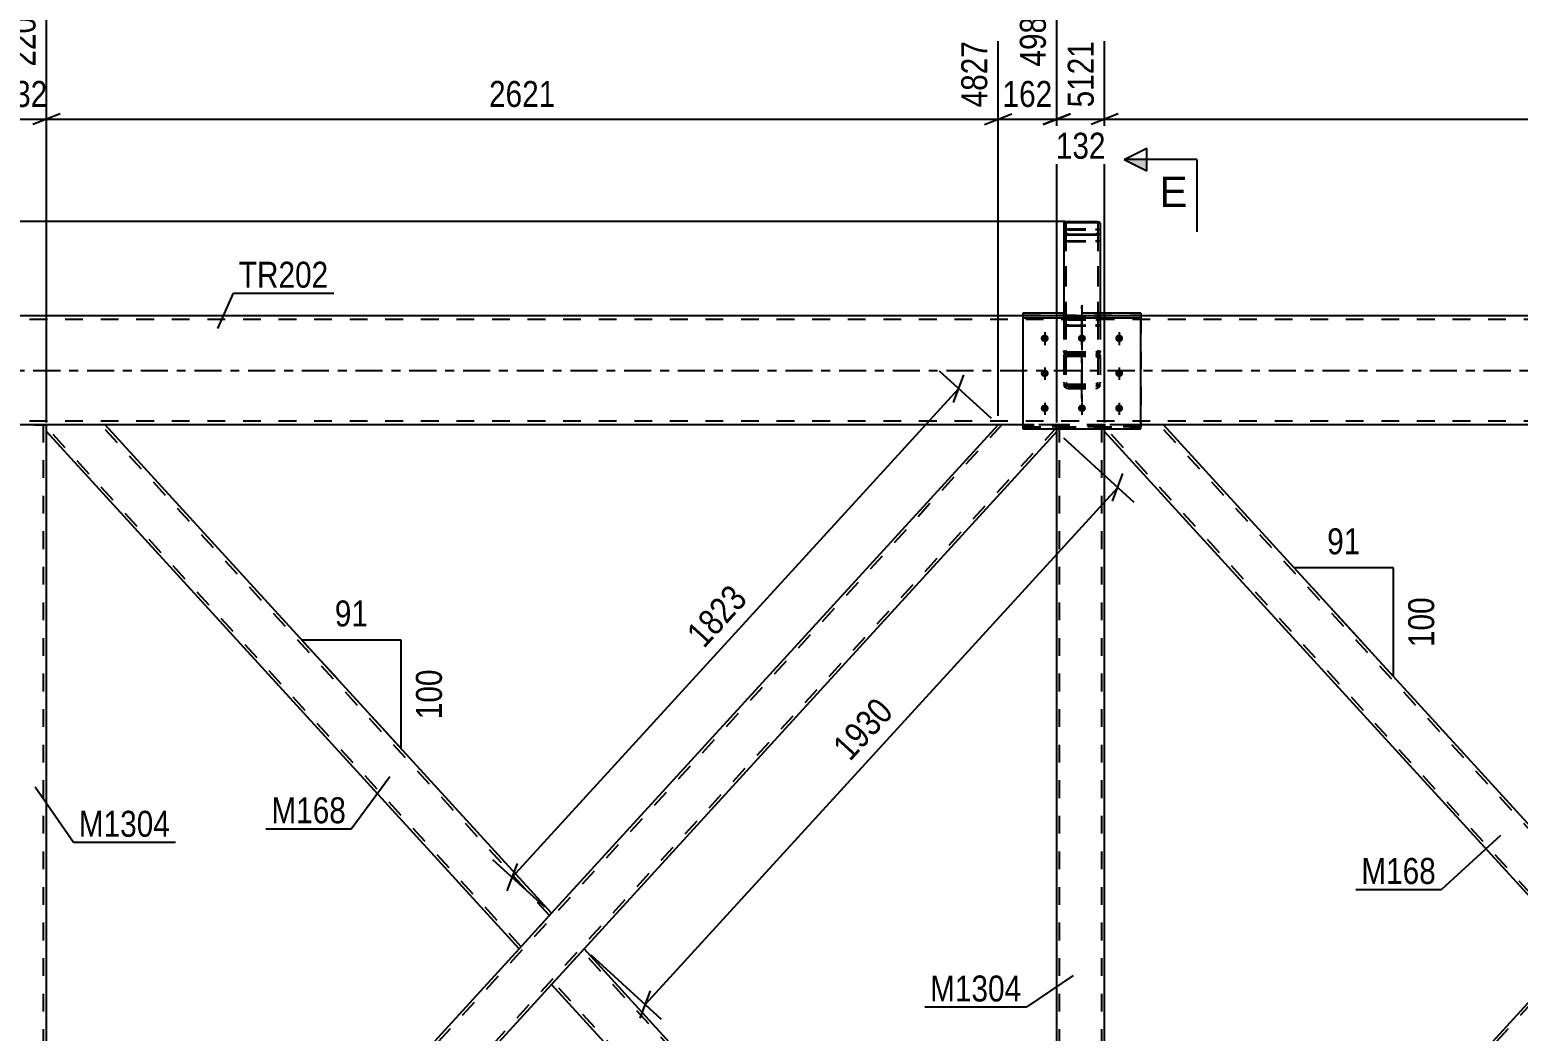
# Model space of a CAD drawing. Header units: millimetres. Extents: x 0 to 841, y 0 to 594.
# Drawn here: x 82.5 to 246.5, y 378.3 to 488.7 of the extents above; entities that cross this region are included whole.
import ezdxf

# ---------------------------------------------------------------- set-up
doc = ezdxf.new("R2010")
doc.units = ezdxf.units.MM
doc.linetypes.add('DXK_LINE_DOT2', pattern=[3.9198, 1.9599, -1.9599])
doc.linetypes.add('DXK_LINE_DOT3', pattern=[5.9187, 2.979, -0.9799, 0.9799, -0.9799])
doc.styles.add('Arial', font='ARIAL.TTF', dxfattribs={"height": 0.2})
doc.styles.add('Arial Narrow', font='ARIALN.TTF', dxfattribs={"height": 0.2})

# ---------------------------------------------------------------- blocks, each defined once
blk = doc.blocks.new('Part-761549208-4491 - 4406')
at = {"color": 2, "linetype": 'Continuous'}
for p, q in [((204.94, 457.15), (191.94, 457.15)), ((191.94, 457.15), (191.94, 444.72)), ((191.94, 456.94), (204.94, 456.94)), ((204.94, 444.72), (204.94, 457.15)), ((191.94, 444.72), (204.94, 444.72))]:
    blk.add_line(p, q, dxfattribs=at)
at = {"color": 7, "linetype": 'DXK_LINE_DOT2'}
blk.add_line((191.94, 444.94), (204.94, 444.94), dxfattribs=at)
blk = doc.blocks.new('Bolt-761549208-4449 - 4406')
at = {"linetype": 'Continuous'}
for points in [[(194.34, 455.09), (194.43, 455.08), (194.52, 455.06), (194.6, 455.01), (194.66, 454.96), (194.72, 454.89), (194.75, 454.81), (194.77, 454.72), (194.77, 454.64), (194.75, 454.55), (194.72, 454.47), (194.66, 454.4), (194.6, 454.35), (194.52, 454.3), (194.43, 454.28), (194.34, 454.27), (194.25, 454.28), (194.16, 454.3), (194.08, 454.35), (194.01, 454.4), (193.96, 454.47), (193.92, 454.55), (193.9, 454.64), (193.9, 454.72), (193.92, 454.81), (193.96, 454.89), (194.01, 454.96), (194.08, 455.01), (194.16, 455.06), (194.25, 455.08)], [(198.44, 455.09), (198.53, 455.08), (198.62, 455.06), (198.7, 455.01), (198.76, 454.96), (198.82, 454.89), (198.85, 454.81), (198.87, 454.72), (198.87, 454.64), (198.85, 454.55), (198.82, 454.47), (198.76, 454.4), (198.7, 454.35), (198.62, 454.3), (198.53, 454.28), (198.44, 454.27), (198.35, 454.28), (198.26, 454.3), (198.18, 454.35), (198.11, 454.4), (198.06, 454.47), (198.02, 454.55), (198, 454.64), (198, 454.72), (198.02, 454.81), (198.06, 454.89), (198.11, 454.96), (198.18, 455.01), (198.26, 455.06), (198.35, 455.08)], [(202.54, 455.09), (202.63, 455.08), (202.72, 455.06), (202.8, 455.01), (202.86, 454.96), (202.92, 454.89), (202.95, 454.81), (202.97, 454.72), (202.97, 454.64), (202.95, 454.55), (202.92, 454.47), (202.86, 454.4), (202.8, 454.35), (202.72, 454.3), (202.63, 454.28), (202.54, 454.27), (202.45, 454.28), (202.36, 454.3), (202.28, 454.35), (202.21, 454.4), (202.16, 454.47), (202.12, 454.55), (202.1, 454.64), (202.1, 454.72), (202.12, 454.81), (202.16, 454.89), (202.21, 454.96), (202.28, 455.01), (202.36, 455.06), (202.45, 455.08)], [(194.34, 451.24), (194.43, 451.23), (194.52, 451.21), (194.6, 451.16), (194.66, 451.1), (194.72, 451.03), (194.75, 450.96), (194.77, 450.87), (194.77, 450.78), (194.75, 450.7), (194.72, 450.62), (194.66, 450.55), (194.6, 450.49), (194.52, 450.45), (194.43, 450.42), (194.34, 450.41), (194.25, 450.42), (194.16, 450.45), (194.08, 450.49), (194.01, 450.55), (193.96, 450.62), (193.92, 450.7), (193.9, 450.78), (193.9, 450.87), (193.92, 450.96), (193.96, 451.03), (194.01, 451.1), (194.08, 451.16), (194.16, 451.21), (194.25, 451.23)], [(202.54, 451.24), (202.63, 451.23), (202.72, 451.21), (202.8, 451.16), (202.86, 451.1), (202.92, 451.03), (202.95, 450.96), (202.97, 450.87), (202.97, 450.78), (202.95, 450.7), (202.92, 450.62), (202.86, 450.55), (202.8, 450.49), (202.72, 450.45), (202.63, 450.42), (202.54, 450.41), (202.45, 450.42), (202.36, 450.45), (202.28, 450.49), (202.21, 450.55), (202.16, 450.62), (202.12, 450.7), (202.1, 450.78), (202.1, 450.87), (202.12, 450.96), (202.16, 451.03), (202.21, 451.1), (202.28, 451.16), (202.36, 451.21), (202.45, 451.23)], [(194.34, 447.39), (194.43, 447.38), (194.52, 447.35), (194.6, 447.31), (194.66, 447.25), (194.72, 447.18), (194.75, 447.1), (194.77, 447.02), (194.77, 446.93), (194.75, 446.85), (194.72, 446.77), (194.66, 446.7), (194.6, 446.64), (194.52, 446.6), (194.43, 446.57), (194.34, 446.56), (194.25, 446.57), (194.16, 446.6), (194.08, 446.64), (194.01, 446.7), (193.96, 446.77), (193.92, 446.85), (193.9, 446.93), (193.9, 447.02), (193.92, 447.1), (193.96, 447.18), (194.01, 447.25), (194.08, 447.31), (194.16, 447.35), (194.25, 447.38)], [(198.44, 447.39), (198.53, 447.38), (198.62, 447.35), (198.7, 447.31), (198.76, 447.25), (198.82, 447.18), (198.85, 447.1), (198.87, 447.02), (198.87, 446.93), (198.85, 446.85), (198.82, 446.77), (198.76, 446.7), (198.7, 446.64), (198.62, 446.6), (198.53, 446.57), (198.44, 446.56), (198.35, 446.57), (198.26, 446.6), (198.18, 446.64), (198.11, 446.7), (198.06, 446.77), (198.02, 446.85), (198, 446.93), (198, 447.02), (198.02, 447.1), (198.06, 447.18), (198.11, 447.25), (198.18, 447.31), (198.26, 447.35), (198.35, 447.38)], [(202.54, 447.39), (202.63, 447.38), (202.72, 447.35), (202.8, 447.31), (202.86, 447.25), (202.92, 447.18), (202.95, 447.1), (202.97, 447.02), (202.97, 446.93), (202.95, 446.85), (202.92, 446.77), (202.86, 446.7), (202.8, 446.64), (202.72, 446.6), (202.63, 446.57), (202.54, 446.56), (202.45, 446.57), (202.36, 446.6), (202.28, 446.64), (202.21, 446.7), (202.16, 446.77), (202.12, 446.85), (202.1, 446.93), (202.1, 447.02), (202.12, 447.1), (202.16, 447.18), (202.21, 447.25), (202.28, 447.31), (202.36, 447.35), (202.45, 447.38)]]:
    blk.add_hatch(color=1, dxfattribs=at).paths.add_polyline_path(points)
at = {"color": 1, "linetype": 'Continuous'}
for p, q in [((194.34, 455.08), (194.34, 453.94)), ((198.44, 455.08), (198.44, 453.94)), ((202.54, 455.08), (202.54, 453.94)), ((194.34, 451.22), (194.34, 450.09)), ((202.54, 451.22), (202.54, 450.09)), ((194.34, 447.37), (194.34, 446.24)), ((198.44, 447.37), (198.44, 446.24)), ((202.54, 447.37), (202.54, 446.24))]:
    blk.add_line(p, q, dxfattribs=at)
blk = doc.blocks.new('Bolt-761549208-4451 - 4406')
at = {"color": 1, "linetype": 'DXK_LINE_DOT2'}
for p, q in [((194.34, 455.35), (194.34, 454.26)), ((198.44, 455.35), (198.44, 454.26)), ((202.54, 455.35), (202.54, 454.26)), ((194.34, 451.47), (194.34, 450.39)), ((202.54, 451.47), (202.54, 450.39)), ((194.34, 447.59), (194.34, 446.51)), ((198.44, 447.59), (198.44, 446.51)), ((202.54, 447.59), (202.54, 446.51))]:
    blk.add_line(p, q, dxfattribs=at)
blk = doc.blocks.new('Part-761549208-4469 - 4406')
at = {"color": 2, "linetype": 'Continuous'}
for p, q in [((191.94, 457.15), (71.06, 457.15)), ((425.27, 457.15), (204.94, 457.15)), ((191.94, 445.15), (71.06, 445.15)), ((425.27, 445.15), (204.94, 445.15))]:
    blk.add_line(p, q, dxfattribs=at)
at = {"color": 7, "linetype": 'DXK_LINE_DOT2'}
for p, q in [((558.74, 456.75), (71.06, 456.75)), ((204.94, 457.15), (191.94, 457.15)), ((558.74, 445.55), (71.06, 445.55)), ((204.94, 445.15), (191.94, 445.15))]:
    blk.add_line(p, q, dxfattribs=at)
at = {"color": 7, "linetype": 'DXK_LINE_DOT3'}
blk.add_line((71.06, 451.15), (558.74, 451.15), dxfattribs=at)
blk = doc.blocks.new('Part-761549208-4497 - 4406')
at = {"color": 2, "linetype": 'Continuous'}
for p, q in [((191.94, 457.45), (191.94, 457.15)), ((196.43, 457.45), (191.94, 457.45)), ((204.94, 457.45), (200.44, 457.45)), ((204.94, 457.45), (204.94, 457.15))]:
    blk.add_line(p, q, dxfattribs=at)
at = {"color": 7, "linetype": 'DXK_LINE_DOT2'}
for p, q in [((191.94, 457.24), (204.94, 457.24)), ((191.94, 457.15), (191.94, 444.94)), ((196.47, 457.45), (196.43, 457.45)), ((200.44, 457.45), (196.47, 457.45)), ((204.94, 457.15), (204.94, 444.94)), ((204.94, 445.15), (191.94, 445.15)), ((204.94, 444.94), (191.94, 444.94))]:
    blk.add_line(p, q, dxfattribs=at)
blk = doc.blocks.new('Part-761549208-4499 - 4406')
at = {"color": 7, "linetype": 'DXK_LINE_DOT3'}
blk.add_line((198.44, 448.04), (198.44, 458.24), dxfattribs=at)
at = {"color": 7, "linetype": 'DXK_LINE_DOT2'}
for p, q in [((196.47, 456.78), (196.44, 456.59)), ((196.44, 456.59), (196.44, 449.86)), ((196.68, 456.59), (196.69, 456.69)), ((196.68, 456.59), (196.68, 449.86)), ((196.69, 456.69), (196.75, 456.77)), ((196.92, 457.1), (196.73, 457.06)), ((196.75, 456.77), (196.82, 456.82)), ((196.82, 456.82), (196.92, 456.84)), ((196.92, 457.1), (199.96, 457.1)), ((196.92, 456.84), (199.96, 456.84)), ((200.14, 457.06), (199.96, 457.1)), ((199.96, 456.84), (200.05, 456.82)), ((200.05, 456.82), (200.13, 456.77)), ((200.13, 456.77), (200.18, 456.69)), ((200.18, 456.69), (200.2, 456.59)), ((200.2, 456.59), (200.2, 449.86)), ((200.44, 456.59), (200.4, 456.78)), ((200.44, 456.59), (200.44, 449.86)), ((196.44, 453.37), (196.47, 453.18)), ((196.44, 452.74), (196.47, 452.91)), ((196.47, 452.91), (196.58, 453.06)), ((196.58, 453.06), (196.73, 453.16)), ((196.69, 453.28), (196.68, 453.37)), ((196.69, 452.82), (196.68, 452.74)), ((196.75, 453.19), (196.69, 453.28)), ((196.75, 452.9), (196.69, 452.82)), ((196.73, 453.16), (196.92, 453.19)), ((196.73, 452.9), (196.82, 452.89)), ((196.82, 453.14), (196.75, 453.19)), ((196.82, 452.95), (196.75, 452.9)), ((196.92, 453.12), (196.82, 453.14)), ((196.92, 452.96), (196.82, 452.95)), ((196.82, 452.89), (196.92, 452.87)), ((196.92, 453.19), (199.96, 453.19)), ((196.92, 453.12), (199.96, 453.12)), ((196.92, 452.96), (199.96, 452.96)), ((196.92, 452.87), (199.96, 452.87)), ((199.96, 453.19), (200.14, 453.16)), ((200.05, 453.14), (199.96, 453.12)), ((200.05, 452.95), (199.96, 452.96)), ((199.96, 452.87), (200.13, 452.9)), ((200.13, 453.19), (200.05, 453.14)), ((200.13, 452.9), (200.05, 452.95)), ((200.18, 453.28), (200.13, 453.19)), ((200.18, 452.82), (200.13, 452.9)), ((200.13, 452.9), (200.14, 452.9)), ((200.14, 453.16), (200.3, 453.06)), ((200.2, 453.37), (200.18, 453.28)), ((200.2, 452.74), (200.18, 452.82)), ((200.3, 453.06), (200.4, 452.91)), ((200.4, 453.18), (200.44, 453.37)), ((200.4, 452.91), (200.44, 452.74)), ((196.47, 449.69), (196.44, 449.86)), ((196.58, 449.54), (196.47, 449.69)), ((196.73, 449.44), (196.58, 449.54)), ((196.68, 449.86), (196.69, 449.78)), ((196.69, 449.78), (196.75, 449.7)), ((196.92, 449.41), (196.73, 449.44)), ((196.75, 449.7), (196.82, 449.65)), ((196.82, 449.65), (196.92, 449.64)), ((196.92, 449.64), (199.96, 449.64)), ((196.92, 449.41), (199.96, 449.41)), ((199.96, 449.64), (200.05, 449.65)), ((200.14, 449.44), (199.96, 449.41)), ((200.05, 449.65), (200.13, 449.7)), ((200.13, 449.7), (200.18, 449.78)), ((200.3, 449.54), (200.14, 449.44)), ((200.18, 449.78), (200.2, 449.86)), ((200.4, 449.69), (200.3, 449.54)), ((200.44, 449.86), (200.4, 449.69))]:
    blk.add_line(p, q, dxfattribs=at)
for centre, start, end in [((196.94, 456.61), 114.1353, 159.0718), ((199.94, 456.61), 20.9282, 65.8647), ((196.94, 453.36), 200.9282, 245.8647), ((199.94, 453.36), 294.1353, 339.0718)]:
    blk.add_arc(centre, 0.495, start, end, dxfattribs=at)
blk = doc.blocks.new('Part-761549208-4577 - 4406')
at = {"color": 2, "linetype": 'Continuous'}
for p, q in [((143.58, 387.4), (140, 383.49)), ((195.66, 330.41), (143.58, 387.4)), ((189.3, 329.54), (140, 383.49)), ((195.66, 329.54), (195.66, 330.41))]:
    blk.add_line(p, q, dxfattribs=at)
at = {"color": 7, "linetype": 'DXK_LINE_DOT2'}
for p, q in [((195.66, 329.93), (143.36, 387.17)), ((140.22, 383.73), (140.24, 383.75)), ((189.73, 329.54), (140.22, 383.73)), ((195.66, 329.54), (189.3, 329.54))]:
    blk.add_line(p, q, dxfattribs=at)
blk = doc.blocks.new('Part-761549208-4589 - 4406')
at = {"color": 7, "linetype": 'DXK_LINE_DOT3'}
blk.add_line((198.44, 458.32), (198.44, 447.63), dxfattribs=at)
at = {"color": 7, "linetype": 'DXK_LINE_DOT2'}
for p, q in [((196.44, 456.52), (196.47, 456.71)), ((196.44, 456.52), (196.44, 449.62)), ((196.69, 456.62), (196.68, 456.52)), ((196.68, 456.52), (196.68, 449.62)), ((196.75, 456.7), (196.69, 456.62)), ((196.73, 456.99), (196.92, 457.03)), ((196.82, 456.76), (196.75, 456.7)), ((196.92, 456.77), (196.82, 456.76)), ((196.92, 457.03), (199.96, 457.03)), ((196.92, 456.77), (199.96, 456.77)), ((199.96, 457.03), (200.14, 456.99)), ((200.05, 456.76), (199.96, 456.77)), ((200.13, 456.7), (200.05, 456.76)), ((200.18, 456.62), (200.13, 456.7)), ((200.2, 456.52), (200.18, 456.62)), ((200.2, 456.52), (200.2, 449.62)), ((200.4, 456.71), (200.44, 456.52)), ((200.44, 456.52), (200.44, 449.62)), ((196.47, 453.09), (196.44, 453.28)), ((196.58, 452.79), (196.47, 452.65)), ((196.73, 452.89), (196.58, 452.79)), ((196.68, 453.28), (196.69, 453.19)), ((196.69, 453.19), (196.75, 453.1)), ((196.92, 452.93), (196.73, 452.89)), ((196.92, 452.77), (196.73, 452.81)), ((196.75, 453.1), (196.82, 453.05)), ((196.75, 452.63), (196.82, 452.68)), ((196.82, 453.05), (196.92, 453.03)), ((196.82, 452.68), (196.92, 452.7)), ((196.92, 453.03), (199.96, 453.03)), ((196.92, 452.93), (199.96, 452.93)), ((196.92, 452.77), (199.96, 452.77)), ((196.92, 452.7), (199.96, 452.7)), ((199.96, 453.03), (200.05, 453.05)), ((200.14, 452.89), (199.96, 452.93)), ((200.14, 452.81), (199.96, 452.77)), ((199.96, 452.7), (200.05, 452.68)), ((200.05, 453.05), (200.13, 453.1)), ((200.05, 452.68), (200.13, 452.63)), ((200.13, 453.1), (200.18, 453.19)), ((200.3, 452.79), (200.14, 452.89)), ((200.18, 453.19), (200.2, 453.28)), ((200.4, 452.65), (200.3, 452.79)), ((200.44, 453.28), (200.4, 453.09)), ((196.47, 452.65), (196.44, 452.47)), ((196.68, 452.47), (196.69, 452.56)), ((196.69, 452.56), (196.75, 452.63)), ((200.13, 452.63), (200.18, 452.56)), ((200.18, 452.56), (200.2, 452.47)), ((200.44, 452.47), (200.4, 452.65)), ((196.44, 449.62), (196.47, 449.45)), ((196.47, 449.45), (196.58, 449.3)), ((196.69, 449.53), (196.68, 449.62)), ((196.75, 449.46), (196.69, 449.53)), ((196.82, 449.41), (196.75, 449.46)), ((196.92, 449.39), (196.82, 449.41)), ((196.92, 449.39), (199.96, 449.39)), ((200.05, 449.41), (199.96, 449.39)), ((200.13, 449.46), (200.05, 449.41)), ((200.18, 449.53), (200.13, 449.46)), ((200.2, 449.62), (200.18, 449.53)), ((200.3, 449.3), (200.4, 449.45)), ((200.4, 449.45), (200.44, 449.62)), ((196.58, 449.3), (196.73, 449.2)), ((196.73, 449.2), (196.92, 449.17)), ((196.92, 449.17), (199.96, 449.17)), ((199.96, 449.17), (200.14, 449.2)), ((200.14, 449.2), (200.3, 449.3))]:
    blk.add_line(p, q, dxfattribs=at)
for centre, start, end in [((199.94, 456.54), 20.7583, 65.68), ((196.94, 453.26), 200.7583, 245.68), ((199.94, 453.26), 294.32, 339.2417)]:
    blk.add_arc(centre, 0.496, start, end, dxfattribs=at)
blk = doc.blocks.new('Part-761549208-4599 - 4406')
at = {"color": 7, "linetype": 'DXK_LINE_DOT2'}
for p, q in [((200.94, 445.15), (195.66, 445.15)), ((195.66, 444.4), (195.66, 445.15)), ((195.98, 329.54), (195.98, 445.15)), ((200.62, 329.54), (200.62, 445.15)), ((200.94, 444.4), (200.94, 445.15)), ((195.66, 329.54), (195.66, 330.41)), ((200.94, 329.54), (200.94, 330.41)), ((200.94, 329.54), (195.66, 329.54))]:
    blk.add_line(p, q, dxfattribs=at)
at = {"color": 2, "linetype": 'Continuous'}
for p, q in [((195.66, 330.41), (195.66, 444.4)), ((200.94, 330.41), (200.94, 444.4))]:
    blk.add_line(p, q, dxfattribs=at)
blk = doc.blocks.new('Part-761549208-4614 - 4406')
at = {"color": 2, "linetype": 'Continuous'}
for p, q in [((79.06, 329.54), (79.06, 445.15)), ((84.34, 330.41), (84.34, 444.4))]:
    blk.add_line(p, q, dxfattribs=at)
at = {"color": 7, "linetype": 'DXK_LINE_DOT2'}
for p, q in [((79.06, 445.15), (84.34, 445.15)), ((79.38, 329.54), (79.38, 445.15)), ((84.02, 329.54), (84.02, 445.15)), ((84.34, 444.4), (84.34, 445.15)), ((84.34, 329.54), (84.34, 330.41)), ((84.34, 329.54), (79.06, 329.54))]:
    blk.add_line(p, q, dxfattribs=at)
blk = doc.blocks.new('Part-761549208-4639 - 4406')
at = {"color": 7, "linetype": 'DXK_LINE_DOT2'}
for p, q in [((306.23, 445.15), (200.94, 329.93)), ((312.26, 444.88), (206.87, 329.54)), ((312.26, 445.15), (305.8, 445.15)), ((256.6, 391.32), (253.03, 387.4)), ((260.18, 387.4), (256.6, 383.49)), ((207.31, 329.54), (200.94, 329.54))]:
    blk.add_line(p, q, dxfattribs=at)
at = {"color": 2, "linetype": 'Continuous'}
for p, q in [((305.8, 445.15), (256.6, 391.32)), ((312.26, 444.4), (312.26, 445.15)), ((312.26, 444.4), (260.18, 387.4)), ((253.03, 387.4), (200.94, 330.41)), ((256.6, 383.49), (207.31, 329.54)), ((200.94, 329.54), (200.94, 330.41))]:
    blk.add_line(p, q, dxfattribs=at)
blk = doc.blocks.new('Part-761549208-4644 - 4406')
at = {"color": 7, "linetype": 'DXK_LINE_DOT2'}
for p, q in [((207.41, 445.15), (200.94, 445.15)), ((200.94, 444.72), (200.94, 445.15)), ((253.24, 387.64), (200.94, 444.88)), ((256.39, 391.08), (206.97, 445.15)), ((256.57, 391.28), (256.17, 390.84)), ((253.24, 387.64), (253.26, 387.66))]:
    blk.add_line(p, q, dxfattribs=at)
at = {"color": 2, "linetype": 'Continuous'}
for p, q in [((200.94, 444.4), (200.94, 444.72)), ((256.6, 391.32), (207.41, 445.15)), ((253.03, 387.4), (200.94, 444.4)), ((256.17, 390.84), (253.03, 387.4)), ((256.6, 391.32), (256.17, 390.84))]:
    blk.add_line(p, q, dxfattribs=at)
blk = doc.blocks.new('Part-761549208-4649 - 4406')
at = {"color": 2, "linetype": 'Continuous'}
for p, q in [((84.34, 444.4), (84.34, 445.15)), ((140, 391.32), (90.81, 445.15)), ((136.43, 387.4), (84.34, 444.4)), ((139.57, 390.84), (136.43, 387.4)), ((140, 391.32), (139.57, 390.84))]:
    blk.add_line(p, q, dxfattribs=at)
at = {"color": 7, "linetype": 'DXK_LINE_DOT2'}
for p, q in [((90.81, 445.15), (84.34, 445.15)), ((136.64, 387.64), (84.34, 444.88)), ((139.79, 391.08), (90.37, 445.15)), ((139.97, 391.28), (139.57, 390.84)), ((136.64, 387.64), (136.66, 387.66))]:
    blk.add_line(p, q, dxfattribs=at)
blk = doc.blocks.new('Part-761549208-4654 - 4406')
at = {"color": 7, "linetype": 'DXK_LINE_DOT2'}
for p, q in [((189.63, 445.15), (84.34, 329.93)), ((195.66, 444.88), (90.27, 329.54)), ((195.66, 445.15), (189.2, 445.15)), ((195.66, 444.72), (195.66, 445.15)), ((140, 391.32), (136.43, 387.4)), ((143.58, 387.4), (140, 383.49)), ((90.71, 329.54), (84.34, 329.54))]:
    blk.add_line(p, q, dxfattribs=at)
at = {"color": 2, "linetype": 'Continuous'}
for p, q in [((189.2, 445.15), (140, 391.32)), ((195.66, 444.68), (195.66, 444.72)), ((195.66, 444.4), (195.66, 444.68)), ((195.66, 444.4), (143.58, 387.4)), ((136.43, 387.4), (84.34, 330.41)), ((140, 383.49), (90.71, 329.54)), ((84.34, 329.54), (84.34, 330.41))]:
    blk.add_line(p, q, dxfattribs=at)
blk = doc.blocks.new('Part-761549208-4656 - 4406')
at = {"color": 7, "linetype": 'DXK_LINE_DOT2'}
for p, q in [((196.43, 466.56), (196.47, 466.63)), ((196.47, 466.63), (196.58, 466.68)), ((196.58, 466.68), (196.73, 466.72)), ((196.69, 466.59), (196.67, 466.56)), ((196.67, 466.56), (196.67, 456.21)), ((196.74, 466.62), (196.69, 466.59)), ((196.73, 466.72), (196.91, 466.73)), ((196.82, 466.64), (196.74, 466.62)), ((196.91, 466.65), (196.82, 466.64)), ((196.91, 466.73), (199.95, 466.73)), ((196.91, 466.65), (199.95, 466.65)), ((199.95, 466.73), (200.14, 466.72)), ((200.05, 466.64), (199.95, 466.65)), ((200.12, 466.62), (200.05, 466.64)), ((200.18, 466.59), (200.12, 466.62)), ((200.14, 466.72), (200.29, 466.68)), ((200.19, 466.56), (200.18, 466.59)), ((200.19, 466.56), (200.19, 456.21)), ((200.29, 466.68), (200.4, 466.63)), ((200.4, 466.63), (200.43, 466.56)), ((200.43, 466.56), (200.43, 456.21)), ((196.47, 465.45), (196.43, 465.52)), ((196.58, 465.4), (196.47, 465.45)), ((196.73, 465.36), (196.58, 465.4)), ((196.67, 465.52), (196.69, 465.49)), ((196.69, 465.49), (196.74, 465.46)), ((196.91, 465.35), (196.73, 465.36)), ((196.74, 465.46), (196.82, 465.44)), ((196.82, 465.44), (196.91, 465.43)), ((196.91, 465.43), (199.95, 465.43)), ((196.91, 465.35), (199.95, 465.35)), ((199.95, 465.43), (200.05, 465.44)), ((200.14, 465.36), (199.95, 465.35)), ((200.05, 465.44), (200.12, 465.46)), ((200.12, 465.46), (200.18, 465.49)), ((200.29, 465.4), (200.14, 465.36)), ((200.18, 465.49), (200.19, 465.52)), ((200.4, 465.45), (200.29, 465.4)), ((200.43, 465.52), (200.4, 465.45)), ((200.43, 457.15), (196.43, 457.15)), ((196.43, 457.15), (196.43, 456.21)), ((196.43, 457.1), (196.67, 457.1)), ((196.43, 456.21), (196.47, 456.15)), ((196.47, 456.15), (196.58, 456.09)), ((196.58, 456.09), (196.73, 456.06)), ((196.69, 456.18), (196.67, 456.21)), ((196.74, 456.15), (196.69, 456.18)), ((196.73, 456.06), (196.91, 456.05)), ((196.82, 456.13), (196.74, 456.15)), ((196.91, 456.13), (196.82, 456.13)), ((196.91, 456.13), (199.95, 456.13)), ((196.91, 456.05), (199.95, 456.05)), ((200.05, 456.13), (199.95, 456.13)), ((199.95, 456.05), (200.14, 456.06)), ((200.12, 456.15), (200.05, 456.13)), ((200.18, 456.18), (200.12, 456.15)), ((200.14, 456.06), (200.29, 456.09)), ((200.19, 456.21), (200.18, 456.18)), ((200.19, 457.1), (200.43, 457.1)), ((200.29, 456.09), (200.4, 456.15)), ((200.4, 456.15), (200.43, 456.21))]:
    blk.add_line(p, q, dxfattribs=at)
at = {"color": 2, "linetype": 'Continuous'}
blk.add_line((196.43, 466.56), (196.43, 457.15), dxfattribs=at)
blk = doc.blocks.new('Part-761549208-4666 - 4406')
at = {"color": 2, "linetype": 'Continuous'}
for p, q in [((196.47, 467.43), (196.44, 467.36)), ((196.58, 467.49), (196.47, 467.43)), ((196.73, 467.53), (196.58, 467.49)), ((196.69, 467.4), (196.75, 467.43)), ((196.92, 467.54), (196.73, 467.53)), ((196.75, 467.43), (196.82, 467.44)), ((196.82, 467.44), (196.92, 467.45)), ((196.92, 467.54), (199.96, 467.54)), ((196.92, 467.45), (199.96, 467.45)), ((200.14, 467.53), (199.96, 467.54)), ((199.96, 467.45), (200.05, 467.44)), ((200.05, 467.44), (200.12, 467.43)), ((200.12, 467.43), (200.18, 467.4)), ((200.29, 467.49), (200.14, 467.53)), ((200.4, 467.43), (200.29, 467.49)), ((200.44, 467.36), (200.4, 467.43)), ((196.44, 467.36), (196.44, 457.15)), ((196.44, 466.26), (196.47, 466.19)), ((196.47, 466.19), (196.58, 466.13)), ((196.58, 466.13), (196.73, 466.1)), ((196.68, 467.36), (196.69, 467.4)), ((196.68, 467.36), (196.68, 466.26)), ((196.69, 466.22), (196.68, 466.26)), ((196.75, 466.2), (196.69, 466.22)), ((196.73, 466.1), (196.92, 466.08)), ((196.82, 466.18), (196.75, 466.2)), ((196.92, 466.17), (196.82, 466.18)), ((196.92, 466.17), (199.96, 466.17)), ((196.92, 466.08), (199.96, 466.08)), ((200.05, 466.18), (199.96, 466.17)), ((199.96, 466.08), (200.14, 466.1)), ((200.12, 466.2), (200.05, 466.18)), ((200.18, 466.22), (200.12, 466.2)), ((200.14, 466.1), (200.29, 466.13)), ((200.18, 467.4), (200.2, 467.36)), ((200.2, 466.26), (200.18, 466.22)), ((200.2, 467.36), (200.2, 466.26)), ((200.29, 466.13), (200.4, 466.19)), ((200.4, 466.19), (200.44, 466.26)), ((200.44, 467.36), (200.44, 457.15))]:
    blk.add_line(p, q, dxfattribs=at)
at = {"color": 7, "linetype": 'DXK_LINE_DOT2'}
for p, q in [((196.68, 466.26), (196.68, 456.89)), ((200.2, 466.26), (200.2, 456.89)), ((200.44, 457.15), (196.44, 457.15)), ((196.44, 457.15), (196.44, 456.89)), ((196.44, 457.03), (196.68, 457.03)), ((196.47, 456.83), (196.44, 456.89)), ((196.58, 456.77), (196.47, 456.83)), ((196.73, 456.73), (196.58, 456.77)), ((196.68, 456.89), (196.69, 456.86)), ((196.69, 456.86), (196.75, 456.83)), ((196.92, 456.72), (196.73, 456.73)), ((196.75, 456.83), (196.82, 456.81)), ((196.82, 456.81), (196.92, 456.81)), ((196.92, 456.81), (199.96, 456.81)), ((196.92, 456.72), (199.96, 456.72)), ((199.96, 456.81), (200.05, 456.81)), ((200.14, 456.73), (199.96, 456.72)), ((200.05, 456.81), (200.12, 456.83)), ((200.12, 456.83), (200.18, 456.86)), ((200.29, 456.77), (200.14, 456.73)), ((200.18, 456.86), (200.2, 456.89)), ((200.2, 457.03), (200.44, 457.03)), ((200.4, 456.83), (200.29, 456.77)), ((200.44, 456.89), (200.4, 456.83)), ((200.44, 457.15), (200.44, 456.89))]:
    blk.add_line(p, q, dxfattribs=at)
blk = doc.blocks.new('StraightDimension-761549208-13306 - 4406')
at = {"color": 7, "linetype": 'Continuous'}
for p, q in [((200.94, 445.4), (200.94, 487.44)), ((305.8, 446.15), (305.8, 487.44)), ((202.44, 479.43), (199.44, 478.23)), ((304.3, 478.23), (307.3, 479.43)), ((200.94, 478.83), (305.8, 478.83))]:
    blk.add_line(p, q, dxfattribs=at)
at = {"color": 0, "linetype": 'Continuous'}
blk.add_wipeout([(305.2, 488.04), (301, 488.04), (301, 479.53), (305.2, 479.53)], dxfattribs=at)
at = {"color": 0}
blk.add_wipeout([(257.63, 479.58), (257.63, 483.78), (249.11, 483.78), (249.11, 479.58)], dxfattribs=at)
at = {"color": 3, "linetype": 'Continuous', "style": 'Arial Narrow'}
blk.add_text('7742', height=2.863, rotation=90.0002, dxfattribs=at).set_placement((304.6, 480.13))
at = {"color": 3, "style": 'Arial Narrow'}
blk.add_text('2621', height=2.863, dxfattribs=at).set_placement((249.71, 480.18))
blk = doc.blocks.new('StraightDimension-761549208-13308 - 4406')
at = {"color": 7, "linetype": 'Continuous'}
for p, q in [((195.66, 445.4), (195.66, 491.94)), ((189.2, 446.15), (189.2, 487.44)), ((187.7, 478.23), (190.7, 479.43)), ((197.16, 479.43), (194.16, 478.23)), ((189.2, 478.83), (195.66, 478.83))]:
    blk.add_line(p, q, dxfattribs=at)
at = {"color": 0}
blk.add_wipeout([(195.77, 479.58), (195.77, 483.78), (189.09, 483.78), (189.09, 479.58)], dxfattribs=at)
at = {"color": 3, "style": 'Arial Narrow'}
blk.add_text('162', height=2.863, dxfattribs=at).set_placement((189.69, 480.18))
at = {"color": 0, "linetype": 'Continuous'}
blk.add_wipeout([(195.06, 492.54), (190.86, 492.54), (190.86, 484.03), (195.06, 484.03)], dxfattribs=at)
at = {"color": 3, "linetype": 'Continuous', "style": 'Arial Narrow'}
blk.add_text('4989', height=2.863, rotation=90.0002, dxfattribs=at).set_placement((194.46, 484.63))
blk = doc.blocks.new('StraightDimension-761549208-13307 - 4406')
at = {"color": 7, "linetype": 'Continuous'}
for p, q in [((195.66, 445.4), (195.66, 491.94)), ((200.94, 445.4), (200.94, 487.44)), ((194.16, 478.23), (197.16, 479.43)), ((202.44, 479.43), (199.44, 478.23)), ((195.66, 478.83), (200.94, 478.83))]:
    blk.add_line(p, q, dxfattribs=at)
at = {"color": 0, "linetype": 'Continuous'}
blk.add_wipeout([(200.34, 488.04), (196.14, 488.04), (196.14, 479.53), (200.34, 479.53)], dxfattribs=at)
at = {"color": 0}
blk.add_wipeout([(201.65, 473.88), (201.65, 478.08), (194.96, 478.08), (194.96, 473.88)], dxfattribs=at)
at = {"color": 3, "linetype": 'Continuous', "style": 'Arial Narrow'}
blk.add_text('5121', height=2.863, rotation=90.0002, dxfattribs=at).set_placement((199.74, 480.13))
at = {"color": 3, "style": 'Arial Narrow'}
blk.add_text('132', height=2.863, dxfattribs=at).set_placement((195.56, 474.48))
blk = doc.blocks.new('StraightDimension-761549208-13310 - 4406')
at = {"color": 7, "linetype": 'Continuous'}
for p, q in [((79.06, 446.15), (79.06, 491.94)), ((84.34, 445.4), (84.34, 491.94)), ((77.56, 478.23), (80.56, 479.43)), ((85.84, 479.43), (82.84, 478.23)), ((79.06, 478.83), (84.34, 478.83))]:
    blk.add_line(p, q, dxfattribs=at)
at = {"color": 0}
blk.add_wipeout([(85.05, 479.58), (85.05, 483.78), (78.36, 483.78), (78.36, 479.58)], dxfattribs=at)
at = {"color": 3, "style": 'Arial Narrow'}
blk.add_text('132', height=2.863, dxfattribs=at).set_placement((78.96, 480.18))
at = {"color": 0, "linetype": 'Continuous'}
blk.add_wipeout([(83.74, 492.54), (79.54, 492.54), (79.54, 484.03), (83.74, 484.03)], dxfattribs=at)
at = {"color": 3, "linetype": 'Continuous', "style": 'Arial Narrow'}
blk.add_text('2206', height=2.863, rotation=90.0002, dxfattribs=at).set_placement((83.14, 484.63))
blk = doc.blocks.new('StraightDimension-761549208-4749 - 4406')
at = {"color": 7, "linetype": 'Continuous'}
for p, q in [((188.46, 445.83), (182.74, 451.06)), ((184.27, 447.62), (185.41, 450.65)), ((135.65, 395.3), (184.84, 449.13)), ((139.27, 391.99), (133.54, 397.22)), ((136.22, 396.81), (135.08, 393.79))]:
    blk.add_line(p, q, dxfattribs=at)
at = {"color": 0}
blk.add_wipeout([(162.56, 425.86), (159.46, 428.7), (153.72, 422.41), (156.82, 419.58)], dxfattribs=at)
at = {"color": 3, "style": 'Arial Narrow'}
blk.add_text('1823', height=2.863, rotation=47.5784, dxfattribs=at).set_placement((156.78, 420.43))
blk = doc.blocks.new('StraightDimension-761549208-4787 - 4406')
at = {"color": 7, "linetype": 'Continuous'}
for p, q in [((196.4, 443.73), (204.15, 436.64)), ((201.81, 436.75), (202.95, 439.77)), ((150.3, 381.27), (202.38, 438.26)), ((144.32, 386.73), (152.07, 379.65)), ((150.87, 382.78), (149.73, 379.75))]:
    blk.add_line(p, q, dxfattribs=at)
at = {"color": 0}
blk.add_wipeout([(178.66, 413.41), (175.56, 416.25), (169.81, 409.96), (172.91, 407.13)], dxfattribs=at)
at = {"color": 3, "style": 'Arial Narrow'}
blk.add_text('1930', height=2.863, rotation=47.5784, dxfattribs=at).set_placement((172.88, 407.98))
blk = doc.blocks.new('AngleDimension-761549208-5327 - 4406')
at = {"color": 7, "linetype": 'Continuous'}
for p, q in [((116.47, 417.08), (112.49, 421.43)), ((123.42, 421.43), (112.49, 421.43)), ((123.42, 409.47), (112.49, 421.43)), ((123.42, 409.47), (123.42, 421.43))]:
    blk.add_line(p, q, dxfattribs=at)
at = {"color": 0}
for points in [[(120.38, 422.33), (120.38, 426.53), (115.52, 426.53), (115.52, 422.33)], [(128.52, 418.79), (124.32, 418.79), (124.32, 412.11), (128.52, 412.11)]]:
    blk.add_wipeout(points, dxfattribs=at)
at = {"color": 3, "style": 'Arial Narrow'}
blk.add_text('91', height=2.863, dxfattribs=at).set_placement((116.12, 422.93))
blk.add_text('100', height=2.863, rotation=90.0002, dxfattribs=at).set_placement((127.92, 412.71))
blk = doc.blocks.new('AngleDimension-761549208-12312 - 4406')
at = {"color": 7, "linetype": 'Continuous'}
for p, q in [((229.45, 421.04), (221.83, 429.38)), ((232.75, 429.38), (221.83, 429.38)), ((232.75, 417.42), (221.83, 429.38)), ((232.75, 417.42), (232.75, 429.38))]:
    blk.add_line(p, q, dxfattribs=at)
at = {"color": 0}
for points in [[(229.72, 430.28), (229.72, 434.48), (224.86, 434.48), (224.86, 430.28)], [(237.85, 426.74), (233.65, 426.74), (233.65, 420.06), (237.85, 420.06)]]:
    blk.add_wipeout(points, dxfattribs=at)
at = {"color": 3, "style": 'Arial Narrow'}
blk.add_text('91', height=2.863, dxfattribs=at).set_placement((225.46, 430.88))
blk.add_text('100', height=2.863, rotation=90.0002, dxfattribs=at).set_placement((237.25, 420.66))
blk = doc.blocks.new('StraightDimension-761549208-13309 - 4406')
at = {"color": 7, "linetype": 'Continuous'}
for p, q in [((84.34, 445.4), (84.34, 491.94)), ((189.2, 446.15), (189.2, 487.44)), ((85.84, 479.43), (82.84, 478.23)), ((187.7, 478.23), (190.7, 479.43)), ((84.34, 478.83), (189.2, 478.83))]:
    blk.add_line(p, q, dxfattribs=at)
at = {"color": 0, "linetype": 'Continuous'}
blk.add_wipeout([(188.6, 488.04), (184.4, 488.04), (184.4, 479.53), (188.6, 479.53)], dxfattribs=at)
at = {"color": 0}
blk.add_wipeout([(141.03, 479.58), (141.03, 483.78), (132.51, 483.78), (132.51, 479.58)], dxfattribs=at)
at = {"color": 3, "linetype": 'Continuous', "style": 'Arial Narrow'}
blk.add_text('4827', height=2.863, rotation=90.0002, dxfattribs=at).set_placement((188, 480.13))
at = {"color": 3, "style": 'Arial Narrow'}
blk.add_text('2621', height=2.863, dxfattribs=at).set_placement((133.11, 480.18))
blk = doc.blocks.new('StraightDimension-761549208-14044 - 4406')
at = {"color": 7, "linetype": 'Continuous'}
blk.add_line((196.61, 467.54), (27.09, 467.54), dxfattribs=at)
blk = doc.blocks.new('Mark-761549208-4465 - 4406')
at = {"color": 0}
blk.add_wipeout([(115.41, 460.26), (115.41, 463.26), (105.54, 463.26), (105.54, 460.26)], dxfattribs=at)
blk.add_wipeout([(115.41, 460.26), (115.41, 463.26), (105.54, 463.26), (105.54, 460.26)], dxfattribs=at)
at = {"color": 30, "linetype": 'Continuous'}
for p, q in [((103.21, 455.78), (104.94, 459.66)), ((104.94, 459.66), (116.01, 459.66))]:
    blk.add_line(p, q, dxfattribs=at)
at = {"color": 3, "style": 'Arial Narrow'}
blk.add_text('TR202', height=2.863, dxfattribs=at).set_placement((105.54, 460.26))
blk = doc.blocks.new('Mark-761549208-4595 - 4406')
at = {"color": 0}
blk.add_wipeout([(191.76, 381.6), (191.76, 384.6), (181.71, 384.6), (181.71, 381.6)], dxfattribs=at)
blk.add_wipeout([(191.76, 381.6), (191.76, 384.6), (181.71, 384.6), (181.71, 381.6)], dxfattribs=at)
at = {"color": 30, "linetype": 'Continuous'}
for p in [(197.47, 384.47), (181.11, 381)]:
    blk.add_line(p, (192.36, 381), dxfattribs=at)
at = {"color": 3, "style": 'Arial Narrow'}
blk.add_text('M1304', height=2.863, dxfattribs=at).set_placement((181.71, 381.6))
blk = doc.blocks.new('Mark-761549208-4610 - 4406')
at = {"color": 0}
blk.add_wipeout([(97.96, 399.75), (97.96, 402.75), (87.91, 402.75), (87.91, 399.75)], dxfattribs=at)
blk.add_wipeout([(97.96, 399.75), (97.96, 402.75), (87.91, 402.75), (87.91, 399.75)], dxfattribs=at)
at = {"color": 30, "linetype": 'Continuous'}
for p, q in [((83.09, 405.27), (87.31, 399.15)), ((87.31, 399.15), (98.56, 399.15))]:
    blk.add_line(p, q, dxfattribs=at)
at = {"color": 3, "style": 'Arial Narrow'}
blk.add_text('M1304', height=2.863, dxfattribs=at).set_placement((87.91, 399.75))
blk = doc.blocks.new('Mark-761549208-4640 - 4406')
at = {"color": 0}
blk.add_wipeout([(237.44, 394.55), (237.44, 397.55), (229.22, 397.55), (229.22, 394.55)], dxfattribs=at)
blk.add_wipeout([(237.44, 394.55), (237.44, 397.55), (229.22, 397.55), (229.22, 394.55)], dxfattribs=at)
at = {"color": 30, "linetype": 'Continuous'}
for p in [(244.56, 399.91), (228.62, 393.95)]:
    blk.add_line(p, (238.04, 393.95), dxfattribs=at)
at = {"color": 3, "style": 'Arial Narrow'}
blk.add_text('M168', height=2.863, dxfattribs=at).set_placement((229.22, 394.55))
blk = doc.blocks.new('Mark-761549208-4645 - 4406')
at = {"color": 0}
blk.add_wipeout([(117.35, 401.24), (117.35, 404.24), (109.13, 404.24), (109.13, 401.24)], dxfattribs=at)
blk.add_wipeout([(117.35, 401.24), (117.35, 404.24), (109.13, 404.24), (109.13, 401.24)], dxfattribs=at)
at = {"color": 30, "linetype": 'Continuous'}
for p in [(122.19, 406.36), (108.53, 400.64)]:
    blk.add_line(p, (117.95, 400.64), dxfattribs=at)
at = {"color": 3, "style": 'Arial Narrow'}
blk.add_text('M168', height=2.863, dxfattribs=at).set_placement((109.13, 401.24))
blk = doc.blocks.new('SectionMark-761549208-5375 - 4406')
at = {"linetype": 'Continuous'}
for points in [[(205.58, 474.4), (205.58, 473.15), (203.08, 474.4)], [(205.58, 306.12), (205.58, 304.87), (203.08, 304.87)]]:
    blk.add_hatch(color=6, dxfattribs=at).paths.add_polyline_path(points)
at = {"color": 6, "linetype": 'Continuous'}
for p, q in [((203.08, 474.4), (205.58, 475.65)), ((205.58, 473.15), (205.58, 475.65)), ((211.08, 474.4), (203.08, 474.4)), ((203.08, 474.4), (205.58, 473.15)), ((211.08, 474.4), (211.08, 466.4)), ((211.08, 304.87), (211.08, 312.87)), ((203.08, 304.87), (205.58, 306.12)), ((205.58, 306.12), (205.58, 303.62)), ((211.08, 304.87), (203.08, 304.87)), ((205.58, 303.62), (203.08, 304.87))]:
    blk.add_line(p, q, dxfattribs=at)
at = {"color": 0, "linetype": 'Continuous'}
for points in [[(210.08, 469.15), (210.08, 472.65), (206.97, 472.65), (206.97, 469.15)], [(210.08, 306.62), (210.08, 310.12), (206.97, 310.12), (206.97, 306.62)]]:
    blk.add_wipeout(points, dxfattribs=at)
at = {"color": 3, "linetype": 'Continuous', "style": 'Arial'}
for p in [(206.97, 469.15), (206.97, 306.62)]:
    blk.add_text('E', height=3.34, dxfattribs=at).set_placement(p)

msp = doc.modelspace()

# ---------------------------------------------------------------- block references
for name in ['Part-761549208-4666 - 4406', 'Part-761549208-4656 - 4406', 'Part-761549208-4469 - 4406', 'Part-761549208-4589 - 4406', 'Part-761549208-4499 - 4406', 'Part-761549208-4497 - 4406', 'Part-761549208-4491 - 4406', 'Bolt-761549208-4449 - 4406', 'Bolt-761549208-4451 - 4406', 'Part-761549208-4614 - 4406', 'Part-761549208-4649 - 4406', 'Part-761549208-4654 - 4406', 'Part-761549208-4599 - 4406', 'Part-761549208-4639 - 4406', 'Part-761549208-4644 - 4406', 'Part-761549208-4577 - 4406']:
    msp.add_blockref(name, (0, 0))

# ---------------------------------------------------------------- next in the draw order: block references
for name in ['StraightDimension-761549208-13310 - 4406', 'StraightDimension-761549208-13308 - 4406', 'StraightDimension-761549208-13306 - 4406', 'AngleDimension-761549208-12312 - 4406', 'AngleDimension-761549208-5327 - 4406', 'Mark-761549208-4640 - 4406']:
    msp.add_blockref(name, (0, 0))

# ---------------------------------------------------------------- next in the draw order: block references
for name in ['StraightDimension-761549208-13307 - 4406', 'StraightDimension-761549208-4749 - 4406']:
    msp.add_blockref(name, (0, 0))

# ---------------------------------------------------------------- next in the draw order: block references
for name in ['StraightDimension-761549208-13309 - 4406', 'StraightDimension-761549208-4787 - 4406']:
    msp.add_blockref(name, (0, 0))

# ---------------------------------------------------------------- next in the draw order: block references
for name in ['SectionMark-761549208-5375 - 4406', 'StraightDimension-761549208-14044 - 4406']:
    msp.add_blockref(name, (0, 0))

# ---------------------------------------------------------------- next in the draw order: block references
for name in ['Mark-761549208-4465 - 4406', 'Mark-761549208-4610 - 4406', 'Mark-761549208-4645 - 4406', 'Mark-761549208-4595 - 4406']:
    msp.add_blockref(name, (0, 0))

doc.saveas('drawing.dxf')
